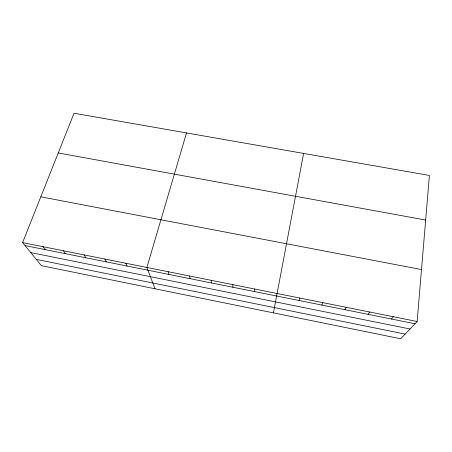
<?xml version="1.0" encoding="UTF-8"?>
<svg xmlns="http://www.w3.org/2000/svg" width="452" height="452" viewBox="0 0 452 452"><rect width="100%" height="100%" fill="white"/><g stroke="black" fill="none" stroke-linecap="round" stroke-linejoin="round"><path stroke-width="0.68" d="M254.595 291.596L254.781 289.031M417.145 321.502L429.4 175.449L74.021 113.237L22.6 242.605L41.381 265.663L400.681 338.763L417.145 321.502L22.6 242.605M273.432 312.874L303.62 153.431M299.06 300.512L299.772 298.032M186.512 132.933L146.883 267.454L155.036 288.788M321.886 305.083L322.875 302.654M344.887 309.693L346.164 307.309M368.075 314.343L369.634 312.004M391.443 319.027L393.291 316.733M58.24 152.94L425.66 220.045M40.804 196.812L421.501 269.561M25.029 245.589L415.004 323.745M30.719 252.572L410.004 328.988M36.267 259.386L405.145 334.084M42.934 246.668L45.143 249.617M63.416 250.764L65.404 253.679M84.055 254.894L85.812 257.77M104.841 259.052L106.367 261.889M125.78 263.239L127.08 266.042M168.138 271.708L168.952 274.432M189.552 275.991L190.128 278.675M211.135 280.308L211.457 282.952M232.876 284.653L232.944 287.257"/></g></svg>
